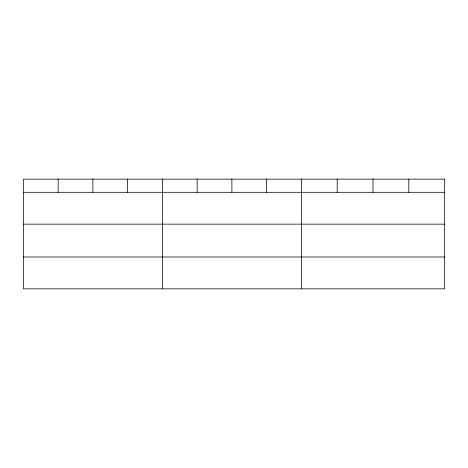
<?xml version="1.0" encoding="UTF-8"?>
<svg xmlns="http://www.w3.org/2000/svg" width="468" height="468" viewBox="0 0 468 468"><rect width="100%" height="100%" fill="white"/><g stroke="black" fill="none" stroke-linecap="round" stroke-linejoin="round"><path stroke-width="0.7" d="M23.4 192.295L444.6 192.295M23.4 224.154L444.6 224.154M23.4 256.985L444.6 256.985M408.798 179.15L408.798 192.295M372.996 179.15L372.996 192.295M337.194 179.15L337.194 192.295M301.392 179.15L301.392 288.85M266.643 179.15L266.643 192.295M231.894 179.15L231.894 192.295M197.145 179.15L197.145 192.295M162.396 179.15L162.396 288.85M127.647 179.15L127.647 192.295M92.898 179.15L92.898 192.295M58.149 179.15L58.149 192.295M444.6 179.15L23.4 179.15L23.4 288.85L444.6 288.85L444.6 179.15"/></g></svg>
